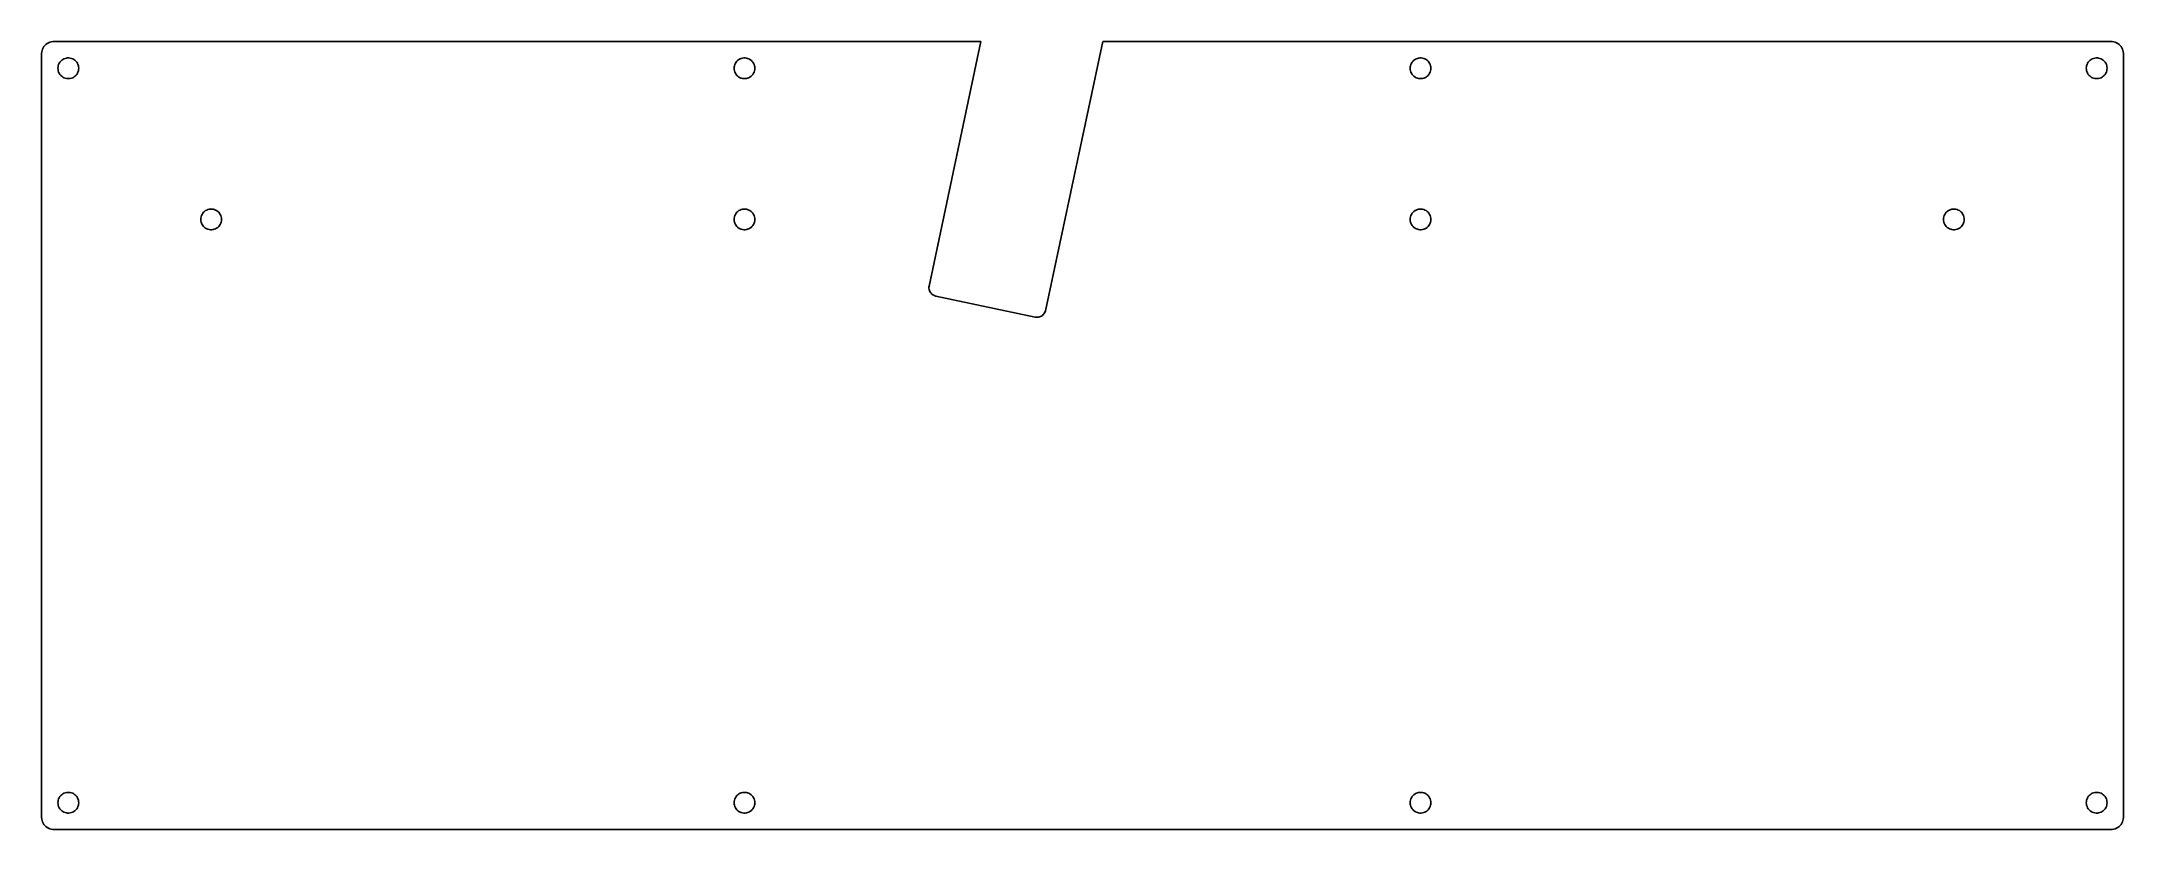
# Model space of a CAD drawing. Header units: metres. Extents: x -176 to 176, y 0 to 133.
import ezdxf

# ---------------------------------------------------------------- set-up
doc = ezdxf.new("R2010")
doc.units = ezdxf.units.M

msp = doc.modelspace()

# ---------------------------------------------------------------- linework, layer by layer
for p, q in [((-175.634, 131.165), (-175.649, 130.914)), ((-175.649, 130.914), (-175.649, 2)), ((-175.587, 131.412), (-175.634, 131.165)), ((-175.509, 131.651), (-175.587, 131.412)), ((-175.402, 131.878), (-175.509, 131.651)), ((-175.267, 132.09), (-175.402, 131.878)), ((-175.107, 132.283), (-175.267, 132.09)), ((-174.924, 132.455), (-175.107, 132.283)), ((-174.721, 132.603), (-174.924, 132.455)), ((-174.501, 132.724), (-174.721, 132.603)), ((-174.267, 132.816), (-174.501, 132.724)), ((-174.024, 132.879), (-174.267, 132.816)), ((-173.775, 132.91), (-174.024, 132.879)), ((-17.1382, 132.91), (-173.775, 132.91)), ((-172.087, 129.892), (-171.895, 129.998)), ((-171.895, 129.998), (-171.69, 130.079)), ((-171.69, 130.079), (-171.477, 130.133)), ((-171.477, 130.133), (-171.259, 130.161)), ((-171.259, 130.161), (-171.04, 130.161)), ((-171.04, 130.161), (-170.821, 130.133)), ((-170.821, 130.133), (-170.609, 130.079)), ((-170.609, 130.079), (-170.404, 129.998)), ((-170.404, 129.998), (-170.212, 129.892)), ((-57.9875, 129.892), (-57.7949, 129.998)), ((-57.7949, 129.998), (-57.5906, 130.079)), ((-57.5906, 130.079), (-57.3777, 130.133)), ((-57.3777, 130.133), (-57.1597, 130.161)), ((-57.1597, 130.161), (-56.9399, 130.161)), ((-56.9399, 130.161), (-56.7219, 130.133)), ((-56.7219, 130.133), (-56.509, 130.079)), ((-56.509, 130.079), (-56.3047, 129.998)), ((-56.3047, 129.998), (-56.1121, 129.892)), ((-25.9029, 91.6758), (-17.1382, 132.91)), ((3.40475, 132.91), (-6.24792, 87.498)), ((173.775, 132.91), (3.40475, 132.91)), ((56.1121, 129.892), (56.3047, 129.998)), ((56.3047, 129.998), (56.509, 130.079)), ((56.509, 130.079), (56.7219, 130.133)), ((56.7219, 130.133), (56.9399, 130.161)), ((56.9399, 130.161), (57.1597, 130.161)), ((57.1597, 130.161), (57.3777, 130.133)), ((57.3777, 130.133), (57.5906, 130.079)), ((57.5906, 130.079), (57.7949, 129.998)), ((57.7949, 129.998), (57.9875, 129.892)), ((170.212, 129.892), (170.404, 129.998)), ((170.404, 129.998), (170.609, 130.079)), ((170.609, 130.079), (170.821, 130.133)), ((170.821, 130.133), (171.04, 130.161)), ((171.04, 130.161), (171.259, 130.161)), ((171.259, 130.161), (171.477, 130.133)), ((171.477, 130.133), (171.69, 130.079)), ((171.69, 130.079), (171.895, 129.998)), ((171.895, 129.998), (172.087, 129.892)), ((174.024, 132.879), (173.775, 132.91)), ((174.267, 132.816), (174.024, 132.879)), ((174.501, 132.724), (174.267, 132.816)), ((174.721, 132.603), (174.501, 132.724)), ((174.924, 132.455), (174.721, 132.603)), ((175.107, 132.283), (174.924, 132.455)), ((175.267, 132.09), (175.107, 132.283)), ((175.402, 131.878), (175.267, 132.09)), ((175.509, 131.651), (175.402, 131.878)), ((175.587, 131.412), (175.509, 131.651)), ((175.634, 131.165), (175.587, 131.412)), ((175.649, 130.914), (175.634, 131.165)), ((175.649, 2), (175.649, 130.914)), ((-172.899, 128.414), (-172.886, 128.634)), ((-172.886, 128.195), (-172.899, 128.414)), ((-172.886, 128.634), (-172.844, 128.85)), ((-172.844, 127.979), (-172.886, 128.195)), ((-172.844, 128.85), (-172.777, 129.059)), ((-172.777, 127.77), (-172.844, 127.979)), ((-172.777, 129.059), (-172.683, 129.257)), ((-172.683, 127.571), (-172.777, 127.77)), ((-172.683, 129.257), (-172.565, 129.443)), ((-172.565, 127.386), (-172.683, 127.571)), ((-172.565, 129.443), (-172.425, 129.612)), ((-172.425, 127.216), (-172.565, 127.386)), ((-172.425, 129.612), (-172.265, 129.763)), ((-172.265, 127.066), (-172.425, 127.216)), ((-172.265, 129.763), (-172.087, 129.892)), ((-172.087, 126.937), (-172.265, 127.066)), ((-171.895, 126.831), (-172.087, 126.937)), ((-171.69, 126.75), (-171.895, 126.831)), ((-171.477, 126.695), (-171.69, 126.75)), ((-171.259, 126.668), (-171.477, 126.695)), ((-171.04, 126.668), (-171.259, 126.668)), ((-170.821, 126.695), (-171.04, 126.668)), ((-170.609, 126.75), (-170.821, 126.695)), ((-170.404, 126.831), (-170.609, 126.75)), ((-170.212, 126.937), (-170.404, 126.831)), ((-170.212, 129.892), (-170.034, 129.763)), ((-170.034, 127.066), (-170.212, 126.937)), ((-170.034, 129.763), (-169.874, 129.612)), ((-169.874, 127.216), (-170.034, 127.066)), ((-169.874, 129.612), (-169.734, 129.443)), ((-169.734, 127.386), (-169.874, 127.216)), ((-169.734, 129.443), (-169.616, 129.257)), ((-169.616, 127.571), (-169.734, 127.386)), ((-169.616, 129.257), (-169.522, 129.059)), ((-169.522, 127.77), (-169.616, 127.571)), ((-169.522, 129.059), (-169.454, 128.85)), ((-169.454, 127.979), (-169.522, 127.77)), ((-169.454, 128.85), (-169.413, 128.634)), ((-169.413, 128.195), (-169.454, 127.979)), ((-169.413, 128.634), (-169.399, 128.414)), ((-169.399, 128.414), (-169.413, 128.195)), ((-58.7998, 128.414), (-58.786, 128.634)), ((-58.786, 128.195), (-58.7998, 128.414)), ((-58.786, 128.634), (-58.7448, 128.85)), ((-58.7448, 127.979), (-58.786, 128.195)), ((-58.7448, 128.85), (-58.6769, 129.059)), ((-58.6769, 127.77), (-58.7448, 127.979)), ((-58.6769, 129.059), (-58.5833, 129.257)), ((-58.5833, 127.571), (-58.6769, 127.77)), ((-58.5833, 129.257), (-58.4656, 129.443)), ((-58.4656, 127.386), (-58.5833, 127.571)), ((-58.4656, 129.443), (-58.3255, 129.612)), ((-58.3255, 127.216), (-58.4656, 127.386)), ((-58.3255, 129.612), (-58.1653, 129.763)), ((-58.1653, 127.066), (-58.3255, 127.216)), ((-58.1653, 129.763), (-57.9875, 129.892)), ((-57.9875, 126.937), (-58.1653, 127.066)), ((-57.7949, 126.831), (-57.9875, 126.937)), ((-57.5906, 126.75), (-57.7949, 126.831)), ((-57.3777, 126.695), (-57.5906, 126.75)), ((-57.1597, 126.668), (-57.3777, 126.695)), ((-56.9399, 126.668), (-57.1597, 126.668)), ((-56.7219, 126.695), (-56.9399, 126.668)), ((-56.509, 126.75), (-56.7219, 126.695)), ((-56.3047, 126.831), (-56.509, 126.75)), ((-56.1121, 126.937), (-56.3047, 126.831)), ((-56.1121, 129.892), (-55.9343, 129.763)), ((-55.9343, 127.066), (-56.1121, 126.937)), ((-55.9343, 129.763), (-55.7741, 129.612)), ((-55.7741, 127.216), (-55.9343, 127.066)), ((-55.7741, 129.612), (-55.634, 129.443)), ((-55.634, 127.386), (-55.7741, 127.216)), ((-55.634, 129.443), (-55.5163, 129.257)), ((-55.5163, 127.571), (-55.634, 127.386)), ((-55.5163, 129.257), (-55.4227, 129.059)), ((-55.4227, 127.77), (-55.5163, 127.571)), ((-55.4227, 129.059), (-55.3548, 128.85)), ((-55.3548, 127.979), (-55.4227, 127.77)), ((-55.3548, 128.85), (-55.3136, 128.634)), ((-55.3136, 128.195), (-55.3548, 127.979)), ((-55.3136, 128.634), (-55.2998, 128.414)), ((-55.2998, 128.414), (-55.3136, 128.195)), ((55.2998, 128.414), (55.3136, 128.634)), ((55.3136, 128.195), (55.2998, 128.414)), ((55.3136, 128.634), (55.3548, 128.85)), ((55.3548, 127.979), (55.3136, 128.195)), ((55.3548, 128.85), (55.4227, 129.059)), ((55.4227, 127.77), (55.3548, 127.979)), ((55.4227, 129.059), (55.5163, 129.257)), ((55.5163, 127.571), (55.4227, 127.77)), ((55.5163, 129.257), (55.634, 129.443)), ((55.634, 127.386), (55.5163, 127.571)), ((55.634, 129.443), (55.7741, 129.612)), ((55.7741, 127.216), (55.634, 127.386)), ((55.7741, 129.612), (55.9343, 129.763)), ((55.9343, 127.066), (55.7741, 127.216)), ((55.9343, 129.763), (56.1121, 129.892)), ((56.1121, 126.937), (55.9343, 127.066)), ((56.3047, 126.831), (56.1121, 126.937)), ((56.509, 126.75), (56.3047, 126.831)), ((56.7219, 126.695), (56.509, 126.75)), ((56.9399, 126.668), (56.7219, 126.695)), ((57.1597, 126.668), (56.9399, 126.668)), ((57.3777, 126.695), (57.1597, 126.668)), ((57.5906, 126.75), (57.3777, 126.695)), ((57.7949, 126.831), (57.5906, 126.75)), ((57.9875, 126.937), (57.7949, 126.831)), ((57.9875, 129.892), (58.1653, 129.763)), ((58.1653, 127.066), (57.9875, 126.937)), ((58.1653, 129.763), (58.3255, 129.612)), ((58.3255, 127.216), (58.1653, 127.066)), ((58.3255, 129.612), (58.4656, 129.443)), ((58.4656, 127.386), (58.3255, 127.216)), ((58.4656, 129.443), (58.5833, 129.257)), ((58.5833, 127.571), (58.4656, 127.386)), ((58.5833, 129.257), (58.6769, 129.059)), ((58.6769, 127.77), (58.5833, 127.571)), ((58.6769, 129.059), (58.7448, 128.85)), ((58.7448, 127.979), (58.6769, 127.77)), ((58.7448, 128.85), (58.786, 128.634)), ((58.786, 128.195), (58.7448, 127.979)), ((58.786, 128.634), (58.7998, 128.414)), ((58.7998, 128.414), (58.786, 128.195)), ((169.399, 128.414), (169.413, 128.634)), ((169.413, 128.195), (169.399, 128.414)), ((169.413, 128.634), (169.454, 128.85)), ((169.454, 127.979), (169.413, 128.195)), ((169.454, 128.85), (169.522, 129.059)), ((169.522, 127.77), (169.454, 127.979)), ((169.522, 129.059), (169.616, 129.257)), ((169.616, 127.571), (169.522, 127.77)), ((169.616, 129.257), (169.734, 129.443)), ((169.734, 127.386), (169.616, 127.571)), ((169.734, 129.443), (169.874, 129.612)), ((169.874, 127.216), (169.734, 127.386)), ((169.874, 129.612), (170.034, 129.763)), ((170.034, 127.066), (169.874, 127.216)), ((170.034, 129.763), (170.212, 129.892)), ((170.212, 126.937), (170.034, 127.066)), ((170.404, 126.831), (170.212, 126.937)), ((170.609, 126.75), (170.404, 126.831)), ((170.821, 126.695), (170.609, 126.75)), ((171.04, 126.668), (170.821, 126.695)), ((171.259, 126.668), (171.04, 126.668)), ((171.477, 126.695), (171.259, 126.668)), ((171.69, 126.75), (171.477, 126.695)), ((171.895, 126.831), (171.69, 126.75)), ((172.087, 126.937), (171.895, 126.831)), ((172.087, 129.892), (172.265, 129.763)), ((172.265, 127.066), (172.087, 126.937)), ((172.265, 129.763), (172.425, 129.612)), ((172.425, 127.216), (172.265, 127.066)), ((172.425, 129.612), (172.565, 129.443)), ((172.565, 127.386), (172.425, 127.216)), ((172.565, 129.443), (172.683, 129.257)), ((172.683, 127.571), (172.565, 127.386)), ((172.683, 129.257), (172.777, 129.059)), ((172.777, 127.77), (172.683, 127.571)), ((172.777, 129.059), (172.844, 128.85)), ((172.844, 127.979), (172.777, 127.77)), ((172.844, 128.85), (172.886, 128.634)), ((172.886, 128.195), (172.844, 127.979)), ((172.886, 128.634), (172.899, 128.414)), ((172.899, 128.414), (172.886, 128.195)), ((-148.8, 102.914), (-148.786, 103.134)), ((-148.786, 102.695), (-148.8, 102.914)), ((-148.786, 103.134), (-148.745, 103.35)), ((-148.745, 102.479), (-148.786, 102.695)), ((-148.745, 103.35), (-148.677, 103.559)), ((-148.677, 102.27), (-148.745, 102.479)), ((-148.677, 103.559), (-148.583, 103.757)), ((-148.583, 102.071), (-148.677, 102.27)), ((-148.583, 103.757), (-148.466, 103.943)), ((-148.466, 101.886), (-148.583, 102.071)), ((-148.466, 103.943), (-148.325, 104.112)), ((-148.325, 101.716), (-148.466, 101.886)), ((-148.325, 104.112), (-148.165, 104.263)), ((-148.165, 104.263), (-147.987, 104.392)), ((-147.987, 104.392), (-147.795, 104.498)), ((-147.795, 104.498), (-147.591, 104.579)), ((-147.591, 104.579), (-147.378, 104.633)), ((-147.378, 104.633), (-147.16, 104.661)), ((-147.16, 104.661), (-146.94, 104.661)), ((-146.94, 104.661), (-146.722, 104.633)), ((-146.722, 104.633), (-146.509, 104.579)), ((-146.509, 104.579), (-146.305, 104.498)), ((-146.305, 104.498), (-146.112, 104.392)), ((-146.112, 104.392), (-145.934, 104.263)), ((-145.934, 104.263), (-145.774, 104.112)), ((-145.774, 104.112), (-145.634, 103.943)), ((-145.634, 101.886), (-145.774, 101.716)), ((-145.634, 103.943), (-145.516, 103.757)), ((-145.516, 102.071), (-145.634, 101.886)), ((-145.516, 103.757), (-145.423, 103.559)), ((-145.423, 102.27), (-145.516, 102.071)), ((-145.423, 103.559), (-145.355, 103.35)), ((-145.355, 102.479), (-145.423, 102.27)), ((-145.355, 103.35), (-145.314, 103.134)), ((-145.314, 102.695), (-145.355, 102.479)), ((-145.314, 103.134), (-145.3, 102.914)), ((-145.3, 102.914), (-145.314, 102.695)), ((-58.7998, 102.914), (-58.786, 103.134)), ((-58.786, 102.695), (-58.7998, 102.914)), ((-58.786, 103.134), (-58.7448, 103.35)), ((-58.7448, 102.479), (-58.786, 102.695)), ((-58.7448, 103.35), (-58.6769, 103.559)), ((-58.6769, 102.27), (-58.7448, 102.479)), ((-58.6769, 103.559), (-58.5833, 103.757)), ((-58.5833, 102.071), (-58.6769, 102.27)), ((-58.5833, 103.757), (-58.4656, 103.943)), ((-58.4656, 101.886), (-58.5833, 102.071)), ((-58.4656, 103.943), (-58.3255, 104.112)), ((-58.3255, 101.716), (-58.4656, 101.886)), ((-58.3255, 104.112), (-58.1653, 104.263)), ((-58.1653, 104.263), (-57.9875, 104.392)), ((-57.9875, 104.392), (-57.7949, 104.498)), ((-57.7949, 104.498), (-57.5906, 104.579)), ((-57.5906, 104.579), (-57.3777, 104.633)), ((-57.3777, 104.633), (-57.1597, 104.661)), ((-57.1597, 104.661), (-56.9399, 104.661)), ((-56.9399, 104.661), (-56.7219, 104.633)), ((-56.7219, 104.633), (-56.509, 104.579)), ((-56.509, 104.579), (-56.3047, 104.498)), ((-56.3047, 104.498), (-56.1121, 104.392)), ((-56.1121, 104.392), (-55.9343, 104.263)), ((-55.9343, 104.263), (-55.7741, 104.112)), ((-55.7741, 104.112), (-55.634, 103.943)), ((-55.634, 101.886), (-55.7741, 101.716)), ((-55.634, 103.943), (-55.5163, 103.757)), ((-55.5163, 102.071), (-55.634, 101.886)), ((-55.5163, 103.757), (-55.4227, 103.559)), ((-55.4227, 102.27), (-55.5163, 102.071)), ((-55.4227, 103.559), (-55.3548, 103.35)), ((-55.3548, 102.479), (-55.4227, 102.27)), ((-55.3548, 103.35), (-55.3136, 103.134)), ((-55.3136, 102.695), (-55.3548, 102.479)), ((-55.3136, 103.134), (-55.2998, 102.914)), ((-55.2998, 102.914), (-55.3136, 102.695)), ((55.2998, 102.914), (55.3136, 103.134)), ((55.3136, 102.695), (55.2998, 102.914)), ((55.3136, 103.134), (55.3548, 103.35)), ((55.3548, 102.479), (55.3136, 102.695)), ((55.3548, 103.35), (55.4227, 103.559)), ((55.4227, 102.27), (55.3548, 102.479)), ((55.4227, 103.559), (55.5163, 103.757)), ((55.5163, 102.071), (55.4227, 102.27)), ((55.5163, 103.757), (55.634, 103.943)), ((55.634, 101.886), (55.5163, 102.071)), ((55.634, 103.943), (55.7741, 104.112)), ((55.7741, 101.716), (55.634, 101.886)), ((55.7741, 104.112), (55.9343, 104.263)), ((55.9343, 104.263), (56.1121, 104.392)), ((56.1121, 104.392), (56.3047, 104.498)), ((56.3047, 104.498), (56.509, 104.579)), ((56.509, 104.579), (56.7219, 104.633)), ((56.7219, 104.633), (56.9399, 104.661)), ((56.9399, 104.661), (57.1597, 104.661)), ((57.1597, 104.661), (57.3777, 104.633)), ((57.3777, 104.633), (57.5906, 104.579)), ((57.5906, 104.579), (57.7949, 104.498)), ((57.7949, 104.498), (57.9875, 104.392)), ((57.9875, 104.392), (58.1653, 104.263)), ((58.1653, 104.263), (58.3255, 104.112)), ((58.3255, 104.112), (58.4656, 103.943)), ((58.4656, 101.886), (58.3255, 101.716)), ((58.4656, 103.943), (58.5833, 103.757)), ((58.5833, 102.071), (58.4656, 101.886)), ((58.5833, 103.757), (58.6769, 103.559)), ((58.6769, 102.27), (58.5833, 102.071)), ((58.6769, 103.559), (58.7448, 103.35)), ((58.7448, 102.479), (58.6769, 102.27)), ((58.7448, 103.35), (58.786, 103.134)), ((58.786, 102.695), (58.7448, 102.479)), ((58.786, 103.134), (58.7998, 102.914)), ((58.7998, 102.914), (58.786, 102.695)), ((145.3, 102.914), (145.314, 103.134)), ((145.314, 102.695), (145.3, 102.914)), ((145.314, 103.134), (145.355, 103.35)), ((145.355, 102.479), (145.314, 102.695)), ((145.355, 103.35), (145.423, 103.559)), ((145.423, 102.27), (145.355, 102.479)), ((145.423, 103.559), (145.516, 103.757)), ((145.516, 102.071), (145.423, 102.27)), ((145.516, 103.757), (145.634, 103.943)), ((145.634, 101.886), (145.516, 102.071)), ((145.634, 103.943), (145.774, 104.112)), ((145.774, 101.716), (145.634, 101.886)), ((145.774, 104.112), (145.934, 104.263)), ((145.934, 104.263), (146.112, 104.392)), ((146.112, 104.392), (146.305, 104.498)), ((146.305, 104.498), (146.509, 104.579)), ((146.509, 104.579), (146.722, 104.633)), ((146.722, 104.633), (146.94, 104.661)), ((146.94, 104.661), (147.16, 104.661)), ((147.16, 104.661), (147.378, 104.633)), ((147.378, 104.633), (147.591, 104.579)), ((147.591, 104.579), (147.795, 104.498)), ((147.795, 104.498), (147.987, 104.392)), ((147.987, 104.392), (148.165, 104.263)), ((148.165, 104.263), (148.325, 104.112)), ((148.325, 104.112), (148.466, 103.943)), ((148.466, 101.886), (148.325, 101.716)), ((148.466, 103.943), (148.583, 103.757)), ((148.583, 102.071), (148.466, 101.886)), ((148.583, 103.757), (148.677, 103.559)), ((148.677, 102.27), (148.583, 102.071)), ((148.677, 103.559), (148.745, 103.35)), ((148.745, 102.479), (148.677, 102.27)), ((148.745, 103.35), (148.786, 103.134)), ((148.786, 102.695), (148.745, 102.479)), ((148.786, 103.134), (148.8, 102.914)), ((148.8, 102.914), (148.786, 102.695)), ((-148.165, 101.566), (-148.325, 101.716)), ((-147.987, 101.437), (-148.165, 101.566)), ((-147.795, 101.331), (-147.987, 101.437)), ((-147.591, 101.25), (-147.795, 101.331)), ((-147.378, 101.195), (-147.591, 101.25)), ((-147.16, 101.168), (-147.378, 101.195)), ((-146.94, 101.168), (-147.16, 101.168)), ((-146.722, 101.195), (-146.94, 101.168)), ((-146.509, 101.25), (-146.722, 101.195)), ((-146.305, 101.331), (-146.509, 101.25)), ((-146.112, 101.437), (-146.305, 101.331)), ((-145.934, 101.566), (-146.112, 101.437)), ((-145.774, 101.716), (-145.934, 101.566)), ((-58.1653, 101.566), (-58.3255, 101.716)), ((-57.9875, 101.437), (-58.1653, 101.566)), ((-57.7949, 101.331), (-57.9875, 101.437)), ((-57.5906, 101.25), (-57.7949, 101.331)), ((-57.3777, 101.195), (-57.5906, 101.25)), ((-57.1597, 101.168), (-57.3777, 101.195)), ((-56.9399, 101.168), (-57.1597, 101.168)), ((-56.7219, 101.195), (-56.9399, 101.168)), ((-56.509, 101.25), (-56.7219, 101.195)), ((-56.3047, 101.331), (-56.509, 101.25)), ((-56.1121, 101.437), (-56.3047, 101.331)), ((-55.9343, 101.566), (-56.1121, 101.437)), ((-55.7741, 101.716), (-55.9343, 101.566)), ((55.9343, 101.566), (55.7741, 101.716)), ((56.1121, 101.437), (55.9343, 101.566)), ((56.3047, 101.331), (56.1121, 101.437)), ((56.509, 101.25), (56.3047, 101.331)), ((56.7219, 101.195), (56.509, 101.25)), ((56.9399, 101.168), (56.7219, 101.195)), ((57.1597, 101.168), (56.9399, 101.168)), ((57.3777, 101.195), (57.1597, 101.168)), ((57.5906, 101.25), (57.3777, 101.195)), ((57.7949, 101.331), (57.5906, 101.25)), ((57.9875, 101.437), (57.7949, 101.331)), ((58.1653, 101.566), (57.9875, 101.437)), ((58.3255, 101.716), (58.1653, 101.566)), ((145.934, 101.566), (145.774, 101.716)), ((146.112, 101.437), (145.934, 101.566)), ((146.305, 101.331), (146.112, 101.437)), ((146.509, 101.25), (146.305, 101.331)), ((146.722, 101.195), (146.509, 101.25)), ((146.94, 101.168), (146.722, 101.195)), ((147.16, 101.168), (146.94, 101.168)), ((147.378, 101.195), (147.16, 101.168)), ((147.591, 101.25), (147.378, 101.195)), ((147.795, 101.331), (147.591, 101.25)), ((147.987, 101.437), (147.795, 101.331)), ((148.165, 101.566), (147.987, 101.437)), ((148.325, 101.716), (148.165, 101.566)), ((-25.9187, 91.4881), (-25.9029, 91.6758)), ((-25.9108, 91.2998), (-25.9187, 91.4881)), ((-25.8794, 91.1141), (-25.9108, 91.2998)), ((-25.8249, 90.9338), (-25.8794, 91.1141)), ((-25.7483, 90.7617), (-25.8249, 90.9338)), ((-25.6507, 90.6006), (-25.7483, 90.7617)), ((-25.5337, 90.4529), (-25.6507, 90.6006)), ((-25.3991, 90.3211), (-25.5337, 90.4529)), ((-25.2491, 90.2072), (-25.3991, 90.3211)), ((-25.086, 90.1131), (-25.2491, 90.2072)), ((-24.9123, 90.0401), (-25.086, 90.1131)), ((-24.7309, 89.9894), (-24.9123, 90.0401)), ((-8.00456, 86.4341), (-24.7309, 89.9894)), ((-7.81821, 86.4066), (-8.00456, 86.4341)), ((-7.62987, 86.4026), (-7.81821, 86.4066)), ((-7.44252, 86.4223), (-7.62987, 86.4026)), ((-7.25912, 86.4653), (-7.44252, 86.4223)), ((-7.08258, 86.531), (-7.25912, 86.4653)), ((-6.91565, 86.6183), (-7.08258, 86.531)), ((-6.76096, 86.7258), (-6.91565, 86.6183)), ((-6.62097, 86.8518), (-6.76096, 86.7258)), ((-6.49788, 86.9944), (-6.62097, 86.8518)), ((-6.39365, 87.1513), (-6.49788, 86.9944)), ((-6.30989, 87.3201), (-6.39365, 87.1513)), ((-6.24792, 87.498), (-6.30989, 87.3201)), ((-172.899, 4.5), (-172.886, 4.71933)), ((-172.886, 4.28065), (-172.899, 4.5)), ((-172.886, 4.71933), (-172.844, 4.9352)), ((-172.844, 4.06479), (-172.886, 4.28065)), ((-172.844, 4.9352), (-172.777, 5.14421)), ((-172.777, 3.85577), (-172.844, 4.06479)), ((-172.777, 5.14421), (-172.683, 5.34306)), ((-172.683, 3.65692), (-172.777, 3.85577)), ((-172.683, 5.34306), (-172.565, 5.52861)), ((-172.565, 3.47137), (-172.683, 3.65692)), ((-172.565, 5.52861), (-172.425, 5.69795)), ((-172.425, 5.69795), (-172.265, 5.84839)), ((-172.265, 5.84839), (-172.087, 5.97757)), ((-172.087, 5.97757), (-171.895, 6.08344)), ((-171.895, 6.08344), (-171.69, 6.16434)), ((-171.69, 6.16434), (-171.477, 6.21899)), ((-171.477, 6.21899), (-171.259, 6.24654)), ((-171.259, 6.24654), (-171.04, 6.24654)), ((-171.04, 6.24654), (-170.821, 6.21899)), ((-170.821, 6.21899), (-170.609, 6.16434)), ((-170.609, 6.16434), (-170.404, 6.08344)), ((-170.404, 6.08344), (-170.212, 5.97757)), ((-170.212, 5.97757), (-170.034, 5.84839)), ((-170.034, 5.84839), (-169.874, 5.69795)), ((-169.874, 5.69795), (-169.734, 5.52861)), ((-169.734, 5.52861), (-169.616, 5.34306)), ((-169.616, 3.65692), (-169.734, 3.47137)), ((-169.616, 5.34306), (-169.522, 5.14421)), ((-169.522, 3.85577), (-169.616, 3.65692)), ((-169.522, 5.14421), (-169.454, 4.9352)), ((-169.454, 4.06479), (-169.522, 3.85577)), ((-169.454, 4.9352), (-169.413, 4.71933)), ((-169.413, 4.28065), (-169.454, 4.06479)), ((-169.413, 4.71933), (-169.399, 4.5)), ((-169.399, 4.5), (-169.413, 4.28065)), ((-58.7998, 4.5), (-58.786, 4.71933)), ((-58.786, 4.28065), (-58.7998, 4.5)), ((-58.786, 4.71933), (-58.7448, 4.9352)), ((-58.7448, 4.06479), (-58.786, 4.28065)), ((-58.7448, 4.9352), (-58.6769, 5.14421)), ((-58.6769, 3.85577), (-58.7448, 4.06479)), ((-58.6769, 5.14421), (-58.5833, 5.34306)), ((-58.5833, 3.65692), (-58.6769, 3.85577)), ((-58.5833, 5.34306), (-58.4656, 5.52861)), ((-58.4656, 3.47137), (-58.5833, 3.65692)), ((-58.4656, 5.52861), (-58.3255, 5.69795)), ((-58.3255, 5.69795), (-58.1653, 5.84839)), ((-58.1653, 5.84839), (-57.9875, 5.97757)), ((-57.9875, 5.97757), (-57.7949, 6.08344)), ((-57.7949, 6.08344), (-57.5906, 6.16434)), ((-57.5906, 6.16434), (-57.3777, 6.21899)), ((-57.3777, 6.21899), (-57.1597, 6.24654)), ((-57.1597, 6.24654), (-56.9399, 6.24654)), ((-56.9399, 6.24654), (-56.7219, 6.21899)), ((-56.7219, 6.21899), (-56.509, 6.16434)), ((-56.509, 6.16434), (-56.3047, 6.08344)), ((-56.3047, 6.08344), (-56.1121, 5.97757)), ((-56.1121, 5.97757), (-55.9343, 5.84839)), ((-55.9343, 5.84839), (-55.7741, 5.69795)), ((-55.7741, 5.69795), (-55.634, 5.52861)), ((-55.634, 5.52861), (-55.5163, 5.34306)), ((-55.5163, 3.65692), (-55.634, 3.47137)), ((-55.5163, 5.34306), (-55.4227, 5.14421)), ((-55.4227, 3.85577), (-55.5163, 3.65692)), ((-55.4227, 5.14421), (-55.3548, 4.9352)), ((-55.3548, 4.06479), (-55.4227, 3.85577)), ((-55.3548, 4.9352), (-55.3136, 4.71933)), ((-55.3136, 4.28065), (-55.3548, 4.06479)), ((-55.3136, 4.71933), (-55.2998, 4.5)), ((-55.2998, 4.5), (-55.3136, 4.28065)), ((55.2998, 4.5), (55.3136, 4.71933)), ((55.3136, 4.28065), (55.2998, 4.5)), ((55.3136, 4.71933), (55.3548, 4.9352)), ((55.3548, 4.06479), (55.3136, 4.28065)), ((55.3548, 4.9352), (55.4227, 5.14421)), ((55.4227, 3.85577), (55.3548, 4.06479)), ((55.4227, 5.14421), (55.5163, 5.34306)), ((55.5163, 3.65692), (55.4227, 3.85577)), ((55.5163, 5.34306), (55.634, 5.52861)), ((55.634, 3.47137), (55.5163, 3.65692)), ((55.634, 5.52861), (55.7741, 5.69795)), ((55.7741, 5.69795), (55.9343, 5.84839)), ((55.9343, 5.84839), (56.1121, 5.97757)), ((56.1121, 5.97757), (56.3047, 6.08344)), ((56.3047, 6.08344), (56.509, 6.16434)), ((56.509, 6.16434), (56.7219, 6.21899)), ((56.7219, 6.21899), (56.9399, 6.24654)), ((56.9399, 6.24654), (57.1597, 6.24654)), ((57.1597, 6.24654), (57.3777, 6.21899)), ((57.3777, 6.21899), (57.5906, 6.16434)), ((57.5906, 6.16434), (57.7949, 6.08344)), ((57.7949, 6.08344), (57.9875, 5.97757)), ((57.9875, 5.97757), (58.1653, 5.84839)), ((58.1653, 5.84839), (58.3255, 5.69795)), ((58.3255, 5.69795), (58.4656, 5.52861)), ((58.4656, 5.52861), (58.5833, 5.34306)), ((58.5833, 3.65692), (58.4656, 3.47137)), ((58.5833, 5.34306), (58.6769, 5.14421)), ((58.6769, 3.85577), (58.5833, 3.65692)), ((58.6769, 5.14421), (58.7448, 4.9352)), ((58.7448, 4.06479), (58.6769, 3.85577)), ((58.7448, 4.9352), (58.786, 4.71933)), ((58.786, 4.28065), (58.7448, 4.06479)), ((58.786, 4.71933), (58.7998, 4.5)), ((58.7998, 4.5), (58.786, 4.28065)), ((169.399, 4.5), (169.413, 4.71933)), ((169.413, 4.28065), (169.399, 4.5)), ((169.413, 4.71933), (169.454, 4.9352)), ((169.454, 4.06479), (169.413, 4.28065)), ((169.454, 4.9352), (169.522, 5.14421)), ((169.522, 3.85577), (169.454, 4.06479)), ((169.522, 5.14421), (169.616, 5.34306)), ((169.616, 3.65692), (169.522, 3.85577)), ((169.616, 5.34306), (169.734, 5.52861)), ((169.734, 3.47137), (169.616, 3.65692)), ((169.734, 5.52861), (169.874, 5.69795)), ((169.874, 5.69795), (170.034, 5.84839)), ((170.034, 5.84839), (170.212, 5.97757)), ((170.212, 5.97757), (170.404, 6.08344)), ((170.404, 6.08344), (170.609, 6.16434)), ((170.609, 6.16434), (170.821, 6.21899)), ((170.821, 6.21899), (171.04, 6.24654)), ((171.04, 6.24654), (171.259, 6.24654)), ((171.259, 6.24654), (171.477, 6.21899)), ((171.477, 6.21899), (171.69, 6.16434)), ((171.69, 6.16434), (171.895, 6.08344)), ((171.895, 6.08344), (172.087, 5.97757)), ((172.087, 5.97757), (172.265, 5.84839)), ((172.265, 5.84839), (172.425, 5.69795)), ((172.425, 5.69795), (172.565, 5.52861)), ((172.565, 5.52861), (172.683, 5.34306)), ((172.683, 3.65692), (172.565, 3.47137)), ((172.683, 5.34306), (172.777, 5.14421)), ((172.777, 3.85577), (172.683, 3.65692)), ((172.777, 5.14421), (172.844, 4.9352)), ((172.844, 4.06479), (172.777, 3.85577)), ((172.844, 4.9352), (172.886, 4.71933)), ((172.886, 4.28065), (172.844, 4.06479)), ((172.886, 4.71933), (172.899, 4.5)), ((172.899, 4.5), (172.886, 4.28065)), ((-175.649, 2), (-175.634, 1.74933)), ((-175.634, 1.74933), (-175.587, 1.50261)), ((-175.587, 1.50261), (-175.509, 1.26375)), ((-175.509, 1.26375), (-175.402, 1.03648)), ((-175.402, 1.03648), (-175.267, 0.82442)), ((-175.267, 0.82442), (-175.107, 0.63091)), ((-175.107, 0.63091), (-174.924, 0.45897)), ((-174.924, 0.45897), (-174.721, 0.31134)), ((-174.721, 0.31134), (-174.501, 0.19034)), ((-174.501, 0.19034), (-174.267, 0.09789)), ((-174.267, 0.09789), (-174.024, 0.03542)), ((-174.024, 0.03542), (-173.775, 0.00394)), ((-173.775, 0.00394), (173.775, 0.00394)), ((-172.425, 3.30203), (-172.565, 3.47137)), ((-172.265, 3.1516), (-172.425, 3.30203)), ((-172.087, 3.02242), (-172.265, 3.1516)), ((-171.895, 2.91655), (-172.087, 3.02242)), ((-171.69, 2.83565), (-171.895, 2.91655)), ((-171.477, 2.78099), (-171.69, 2.83565)), ((-171.259, 2.75345), (-171.477, 2.78099)), ((-171.04, 2.75345), (-171.259, 2.75345)), ((-170.821, 2.78099), (-171.04, 2.75345)), ((-170.609, 2.83565), (-170.821, 2.78099)), ((-170.404, 2.91655), (-170.609, 2.83565)), ((-170.212, 3.02242), (-170.404, 2.91655)), ((-170.034, 3.1516), (-170.212, 3.02242)), ((-169.874, 3.30203), (-170.034, 3.1516)), ((-169.734, 3.47137), (-169.874, 3.30203)), ((-58.3255, 3.30203), (-58.4656, 3.47137)), ((-58.1653, 3.1516), (-58.3255, 3.30203)), ((-57.9875, 3.02242), (-58.1653, 3.1516)), ((-57.7949, 2.91655), (-57.9875, 3.02242)), ((-57.5906, 2.83565), (-57.7949, 2.91655)), ((-57.3777, 2.78099), (-57.5906, 2.83565)), ((-57.1597, 2.75345), (-57.3777, 2.78099)), ((-56.9399, 2.75345), (-57.1597, 2.75345)), ((-56.7219, 2.78099), (-56.9399, 2.75345)), ((-56.509, 2.83565), (-56.7219, 2.78099)), ((-56.3047, 2.91655), (-56.509, 2.83565)), ((-56.1121, 3.02242), (-56.3047, 2.91655)), ((-55.9343, 3.1516), (-56.1121, 3.02242)), ((-55.7741, 3.30203), (-55.9343, 3.1516)), ((-55.634, 3.47137), (-55.7741, 3.30203)), ((55.7741, 3.30203), (55.634, 3.47137)), ((55.9343, 3.1516), (55.7741, 3.30203)), ((56.1121, 3.02242), (55.9343, 3.1516)), ((56.3047, 2.91655), (56.1121, 3.02242)), ((56.509, 2.83565), (56.3047, 2.91655)), ((56.7219, 2.78099), (56.509, 2.83565)), ((56.9399, 2.75345), (56.7219, 2.78099)), ((57.1597, 2.75345), (56.9399, 2.75345)), ((57.3777, 2.78099), (57.1597, 2.75345)), ((57.5906, 2.83565), (57.3777, 2.78099)), ((57.7949, 2.91655), (57.5906, 2.83565)), ((57.9875, 3.02242), (57.7949, 2.91655)), ((58.1653, 3.1516), (57.9875, 3.02242)), ((58.3255, 3.30203), (58.1653, 3.1516)), ((58.4656, 3.47137), (58.3255, 3.30203)), ((169.874, 3.30203), (169.734, 3.47137)), ((170.034, 3.1516), (169.874, 3.30203)), ((170.212, 3.02242), (170.034, 3.1516)), ((170.404, 2.91655), (170.212, 3.02242)), ((170.609, 2.83565), (170.404, 2.91655)), ((170.821, 2.78099), (170.609, 2.83565)), ((171.04, 2.75345), (170.821, 2.78099)), ((171.259, 2.75345), (171.04, 2.75345)), ((171.477, 2.78099), (171.259, 2.75345)), ((171.69, 2.83565), (171.477, 2.78099)), ((171.895, 2.91655), (171.69, 2.83565)), ((172.087, 3.02242), (171.895, 2.91655)), ((172.265, 3.1516), (172.087, 3.02242)), ((172.425, 3.30203), (172.265, 3.1516)), ((172.565, 3.47137), (172.425, 3.30203)), ((173.775, 0.00394), (174.024, 0.03542)), ((174.024, 0.03542), (174.267, 0.09789)), ((174.267, 0.09789), (174.501, 0.19034)), ((174.501, 0.19034), (174.721, 0.31134)), ((174.721, 0.31134), (174.924, 0.45897)), ((174.924, 0.45897), (175.107, 0.63091)), ((175.107, 0.63091), (175.267, 0.82442)), ((175.267, 0.82442), (175.402, 1.03648)), ((175.402, 1.03648), (175.509, 1.26375)), ((175.509, 1.26375), (175.587, 1.50261)), ((175.587, 1.50261), (175.634, 1.74933)), ((175.634, 1.74933), (175.649, 2))]:
    msp.add_line(p, q)

doc.saveas('drawing.dxf')
